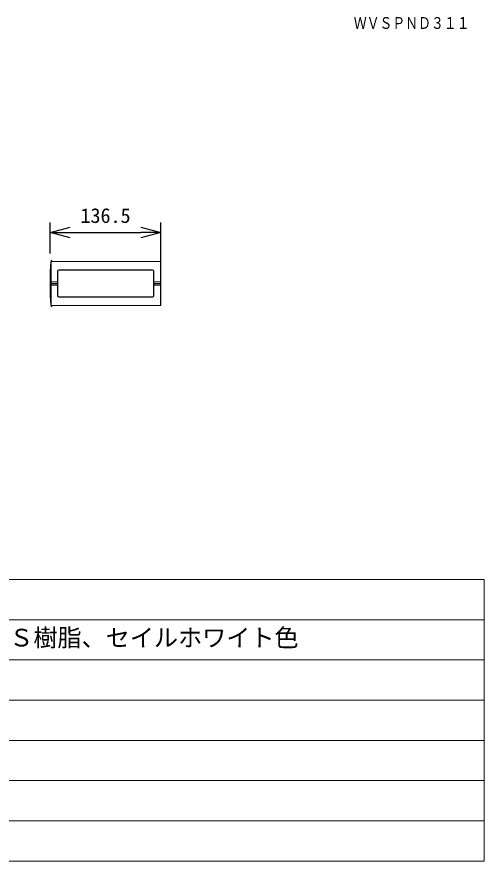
# Model space of a CAD drawing. Units: millimetres, scale not verified. Extents: x -63 to 62, y -56 to 57.
# Drawn here: x 4.4 to 62.5, y -56.5 to 48.4 of the extents above; entities that cross this region are included whole.
import ezdxf
from ezdxf.enums import TextEntityAlignment as Align

# ---------------------------------------------------------------- set-up
doc = ezdxf.new("R2010")
doc.units = ezdxf.units.MM
doc.header["$LTSCALE"] = 0.125
for name, color, linetype in [('0-0_0', 7, 'Continuous'), ('0-1_MOJI1', 7, 'Continuous'), ('0-3_TOUROKU', 7, 'Continuous'), ('0-4_SUNPO', 7, 'Continuous')]:
    doc.layers.add(name, color=color, linetype=linetype)
doc.layers.add('0-2_WAKU', color=1, linetype='Continuous', lineweight=18)
doc.layers.add('0-5_GAIKEI', color=1, linetype='Continuous', lineweight=18)
doc.styles.add('ＭＳ ゴシック', font='')
doc.styles.get('ＭＳ ゴシック').set_extended_font_data('MS Gothic')

# ---------------------------------------------------------------- blocks, each defined once
blk = doc.blocks.new('_Open30')
at = {"layer": '0-0_0'}
blk.add_line((0, 0), (-1, 0), dxfattribs=at)
blk.add_lwpolyline([(-1, 0.26795), (0, 0), (-1, -0.26795)], dxfattribs=at)
blk = doc.blocks.new('D3')
at = {"layer": '0-4_SUNPO'}
for p, q in [((202.0208, 332.543), (202.0208, 336.3971)), ((215.7985, 330.7971), (215.7985, 336.3971)), ((204.5208, 335.1471), (213.2985, 335.1471))]:
    blk.add_line(p, q, dxfattribs=at)
at = {"layer": '0-4_SUNPO', "xscale": 2.5, "yscale": 2.5, "rotation": 180}
blk.add_blockref('_Open30', (202.0208, 335.1471), dxfattribs=at)
at = {"layer": '0-4_SUNPO', "xscale": 2.5, "yscale": 2.5}
blk.add_blockref('_Open30', (215.7985, 335.1471), dxfattribs=at)
at = {"layer": '0-4_SUNPO', "style": 'ＭＳ ゴシック'}
blk.add_text('136.5', height=1.833, dxfattribs=at).set_placement((205.7846, 335.7721), align=Align.BOTTOM_LEFT)

msp = doc.modelspace()

# ---------------------------------------------------------------- linework, layer by layer
at = {"layer": '0-2_WAKU', "color": 4}
for p in [(-62.5007, -21.4939), (62.4993, -56.4939)]:
    msp.add_line(p, (62.4993, -21.4939), dxfattribs=at)
at = {"layer": '0-2_WAKU'}
for p, q in [((-62.5007, -26.4939), (62.4993, -26.4939)), ((-62.5007, -31.4939), (62.4993, -31.4939)), ((-62.5007, -36.4939), (62.4993, -36.4939)), ((62.4993, -41.4939), (-62.5007, -41.4939)), ((62.4993, -46.4939), (-62.5007, -46.4939)), ((62.4993, -51.4939), (-62.5007, -51.4939))]:
    msp.add_line(p, q, dxfattribs=at)
at = {"layer": '0-2_WAKU', "color": 4}
msp.add_lwpolyline([(-62.5007, -21.4939), (-62.5007, -56.4939), (62.4993, -56.4939)], dxfattribs=at)
at = {"layer": '0-5_GAIKEI', "color": 7}
for p, q in [((8.5974, 18.0036), (8.5945, 17.6675)), ((8.6474, 18.0532), (22.2243, 18.0532)), ((22.2742, 18.0036), (22.2961, 15.5014)), ((8.5201, 13.5572), (8.5201, 17.0491)), ((8.5438, 17.3032), (8.5438, 17.0917)), ((8.5738, 17.6332), (8.5945, 17.6675)), ((8.5738, 17.5364), (8.5738, 17.6332)), ((22.2978, 15.3032), (22.2771, 17.6807)), ((22.2976, 15.2732), (22.2742, 12.6027)), ((8.5438, 13.5146), (8.5438, 13.3032)), ((8.5738, 12.9732), (8.5738, 13.0693)), ((8.5738, 12.9732), (8.5942, 12.9392)), ((8.5971, 12.6027), (8.5942, 12.9392)), ((8.6471, 12.5532), (22.2243, 12.5532))]:
    msp.add_line(p, q, dxfattribs=at)
at = {"layer": '0-5_GAIKEI'}
for p, q in [((8.6238, 18.0473), (8.6238, 18.1232)), ((8.6446, 17.7032), (8.6474, 18.0532)), ((8.6538, 18.0532), (8.6538, 18.1532)), ((8.6738, 18.1532), (8.6538, 18.1532)), ((8.6738, 18.0532), (8.6738, 18.1532)), ((22.2243, 18.0532), (22.2271, 17.7032)), ((8.5438, 17.0917), (8.5438, 13.5146)), ((8.5945, 17.6675), (8.5738, 15.3032)), ((8.5738, 13.0693), (8.5738, 17.5364)), ((8.5738, 17.5105), (8.5932, 17.5253)), ((8.6446, 17.7032), (8.6255, 15.5032)), ((9.4425, 16.8545), (9.429, 15.3032)), ((9.472, 16.875), (9.4738, 16.8731)), ((9.472, 16.875), (9.472, 16.6294)), ((9.4738, 16.8731), (9.4738, 13.7332)), ((9.5714, 16.975), (9.5051, 16.975)), ((13.6021, 16.9755), (9.5058, 16.9755)), ((9.5714, 16.975), (9.5732, 16.9732)), ((21.2551, 17.0032), (9.5925, 17.0032)), ((9.6625, 17.0032), (9.6625, 16.9755)), ((9.6975, 16.9755), (9.6975, 17.0032)), ((9.7775, 16.9755), (9.7775, 17.0032)), ((9.8625, 17.0032), (9.8625, 16.9755)), ((9.9738, 16.9755), (9.9738, 17.0032)), ((13.8238, 16.9773), (13.8238, 17.0032)), ((13.8238, 16.9773), (13.8256, 16.9755)), ((13.8256, 16.9755), (13.8256, 17.0032)), ((17.5921, 16.9755), (13.8256, 16.9755)), ((17.5921, 16.9755), (17.5921, 17.0032)), ((17.5938, 16.9773), (17.5921, 16.9755)), ((17.8138, 16.9773), (17.8138, 17.0032)), ((17.8138, 16.9773), (17.8156, 16.9755)), ((17.8156, 16.9755), (17.8156, 17.0032)), ((21.2768, 16.9755), (17.8156, 16.9755)), ((21.3791, 16.9375), (21.3552, 16.9375)), ((21.3764, 16.8757), (21.3738, 16.8731)), ((21.3738, 16.8731), (21.3738, 13.7332)), ((21.4051, 16.8545), (21.4187, 15.3032)), ((22.2461, 15.5032), (22.2271, 17.7032)), ((22.2961, 15.5014), (22.2771, 17.6807)), ((9.4713, 16.3931), (9.4385, 16.3931)), ((9.4391, 16.4597), (9.4714, 16.4597)), ((9.4718, 16.549), (9.4399, 16.549)), ((9.472, 16.6294), (9.4406, 16.6294)), ((9.4713, 16.3931), (9.4714, 16.4597)), ((9.4713, 16.3931), (9.4713, 14.2132)), ((9.4718, 16.549), (9.4714, 16.4597)), ((9.4718, 16.549), (9.472, 16.6294)), ((8.5738, 15.4868), (8.5754, 15.4868)), ((8.5738, 15.3032), (9.429, 15.3032)), ((8.5942, 12.9392), (8.5738, 15.2732)), ((8.5738, 15.2732), (9.4292, 15.2732)), ((8.5738, 15.1195), (8.5752, 15.1195)), ((8.6238, 15.3032), (8.6255, 15.5032)), ((8.6238, 15.2732), (8.6253, 15.1032)), ((8.6253, 15.1032), (8.6443, 12.9032)), ((8.6253, 15.1032), (9.4307, 15.1032)), ((8.6255, 15.5032), (9.4307, 15.5032)), ((8.7038, 15.2732), (8.7038, 15.3032)), ((8.7738, 15.2732), (8.7738, 15.3032)), ((8.8001, 15.3032), (8.8001, 15.2732)), ((8.8038, 15.3032), (8.8043, 15.2732)), ((9.2141, 15.3032), (9.2136, 15.2732)), ((9.2784, 15.3032), (9.2784, 15.2732)), ((9.2805, 15.2731), (9.2805, 15.3032)), ((9.4292, 15.2732), (9.4427, 13.732)), ((21.4184, 15.2732), (21.4049, 13.732)), ((21.4169, 15.5032), (22.2461, 15.5032)), ((21.4169, 15.1032), (22.2461, 15.1032)), ((21.4184, 15.2732), (22.2976, 15.2732)), ((21.4187, 15.3032), (22.2978, 15.3032)), ((21.5672, 15.3032), (21.5672, 15.2731)), ((21.5693, 15.2731), (21.5693, 15.3032)), ((21.5938, 15.2731), (21.5938, 15.3031)), ((21.6088, 15.2731), (21.6088, 15.3031)), ((21.6356, 15.3032), (21.6361, 15.2732)), ((21.9791, 15.3032), (21.9785, 15.2732)), ((21.9928, 15.3031), (21.9928, 15.2731)), ((21.9938, 15.2732), (21.9938, 15.3032)), ((22.0938, 15.2731), (22.0938, 15.3032)), ((22.1438, 15.2731), (22.1438, 15.3032)), ((22.1438, 15.3023), (22.1448, 15.3023)), ((22.1438, 15.2993), (22.1448, 15.2993)), ((22.1438, 15.2924), (22.1448, 15.2924)), ((22.1438, 15.2902), (22.1448, 15.2902)), ((22.1438, 15.2818), (22.1448, 15.2818)), ((22.1448, 15.2731), (22.1448, 15.3031)), ((22.2271, 12.9032), (22.2461, 15.1032)), ((22.2478, 15.3032), (22.2461, 15.5032)), ((22.2476, 15.2732), (22.2461, 15.1032)), ((9.4385, 14.2132), (9.4713, 14.2132)), ((9.4391, 14.1466), (9.4714, 14.1466)), ((9.4718, 14.0573), (9.4399, 14.0573)), ((9.472, 13.9769), (9.4406, 13.9769)), ((9.4713, 14.2132), (9.4714, 14.1466)), ((9.4714, 14.1466), (9.4718, 14.0573)), ((9.4718, 14.0573), (9.472, 13.9769)), ((9.472, 13.9769), (9.472, 13.7313)), ((9.472, 13.7313), (9.4738, 13.7332)), ((21.3879, 13.6688), (21.3552, 13.6688)), ((21.3764, 13.7306), (21.3738, 13.7332)), ((8.5738, 13.0958), (8.5929, 13.0812)), ((8.6443, 12.9032), (8.6471, 12.5532)), ((9.5664, 13.6314), (9.5714, 13.6313)), ((21.275, 13.6032), (9.5727, 13.6032)), ((21.2744, 13.6332), (9.5732, 13.6332)), ((13.6021, 13.6308), (13.6021, 13.6032)), ((13.6038, 13.6032), (13.6038, 13.629)), ((13.8238, 13.629), (13.6038, 13.629)), ((13.8238, 13.629), (13.8256, 13.6308)), ((13.8238, 13.6032), (13.8238, 13.629)), ((13.8256, 13.6032), (13.8256, 13.6308)), ((17.5921, 13.6308), (17.5921, 13.6032)), ((17.5938, 13.6032), (17.5938, 13.629)), ((17.8138, 13.629), (17.5938, 13.629)), ((17.8138, 13.629), (17.8156, 13.6308)), ((17.8138, 13.6032), (17.8138, 13.629)), ((17.8156, 13.6032), (17.8156, 13.6308)), ((21.2768, 13.6308), (17.8156, 13.6308)), ((21.2768, 13.6308), (21.2744, 13.6332)), ((22.2243, 12.5532), (22.2271, 12.9032)), ((8.6238, 12.5589), (8.6238, 12.4832)), ((8.6238, 12.4832), (8.7038, 12.4832)), ((8.6538, 12.5532), (8.6538, 12.4532)), ((8.6738, 12.4532), (8.6538, 12.4532)), ((8.6738, 12.4532), (8.6738, 12.5532)), ((8.7038, 12.5532), (8.7038, 12.4832))]:
    msp.add_line(p, q, dxfattribs=at)
for points in [[(8.7038, 18.0532), (8.7038, 18.1232), (8.6238, 18.1232)], [(21.2768, 16.9755), (21.2744, 16.9732), (9.5732, 16.9732)], [(13.6038, 16.9773), (13.6021, 16.9755), (13.6021, 17.0032)], [(13.8238, 16.9773), (13.6038, 16.9773), (13.6038, 17.0032)], [(17.8138, 16.9773), (17.5938, 16.9773), (17.5938, 17.0032)], [(8.5203, 15.3032), (8.5217, 15.331), (8.5256, 15.3419), (8.5309, 15.3473), (8.5438, 15.3517)], [(8.5438, 15.2546), (8.5328, 15.2579), (8.5232, 15.2695), (8.5211, 15.2796), (8.5203, 15.3032)], [(9.4919, 13.6313), (9.5714, 13.6313), (9.5732, 13.6332)], [(13.6038, 13.629), (13.6021, 13.6308), (9.4926, 13.6308)], [(17.5938, 13.629), (17.5921, 13.6308), (13.8256, 13.6308)]]:
    msp.add_lwpolyline(points, dxfattribs=at)
at = {"layer": '0-5_GAIKEI', "color": 7}
for centre, radius, start, end in [((8.6474, 18.0032), 0.05, 90, 179.49999), ((22.2243, 18.0032), 0.05, 0.5, 90), ((8.5701, 17.0491), 0.05, 121.67132, 180.00001), ((7.5738, 17.5463), 1, 345.93013, 0), ((8.5701, 13.5572), 0.05, 179.99999, 238.32402), ((7.5738, 13.06), 1, 0, 14.06987), ((8.6471, 12.6032), 0.05, 180.50001, 270), ((22.2243, 12.6032), 0.05, 270, 359.5)]:
    msp.add_arc(centre, radius, start, end, dxfattribs=at)
at = {"layer": '0-5_GAIKEI'}
for centre, radius, start, end in [((8.6538, 18.1232), 0.03, 90, 180.00001), ((8.6738, 18.1232), 0.03, 0, 90), ((9.5925, 16.8532), 0.15, 90, 179.49999), ((9.5715, 16.8755), 0.0995, 90.10812, 180.30372), ((9.5735, 16.8735), 0.0997, 90.17251, 180.23147), ((21.2551, 16.8532), 0.15, 0.5, 90), ((21.2741, 16.8735), 0.0997, 359.76853, 89.82749), ((21.2768, 16.8755), 0.1, 38.31783, 90.00287), ((21.276, 16.8758), 0.1004, 359.93731, 37.91023), ((9430.6103, 15.3021), 9409.2344, 179.99042, 180.00957), ((59.9177, 15.1289), 51.3492, 178.64628, 179.18329), ((58.7953, 15.4578), 50.2266, 180.81254, 181.33982), ((21.6538, 15.2032), 0.125, 126.87031, 132.55582), ((9.5727, 13.7332), 0.13, 180.50001, 270), ((9.5716, 13.7308), 0.0996, 179.72215, 258.8341), ((9.5735, 13.7328), 0.0997, 179.76909, 269.82793), ((21.2741, 13.7328), 0.0997, 270.17251, 0.23147), ((21.275, 13.7332), 0.13, 270, 359.5), ((21.2768, 13.7308), 0.1, 269.99713, 321.68217), ((21.276, 13.7305), 0.1004, 322.08977, 0.06269), ((9.5715, 13.7305), 0.0992, 258.86509, 267.06668), ((8.6538, 12.4832), 0.03, 180.00001, 270), ((8.6738, 12.4832), 0.03, 270, 0)]:
    msp.add_arc(centre, radius, start, end, dxfattribs=at)
for centre, major_axis, start_param, end_param in [((8.6253, 15.1053), (-0.05, -0.0004), 0.00000004, 1.57041568), ((8.6255, 15.501), (0.05, -0.0004), 1.57117697, 3.14159265), ((22.2461, 15.501), (-0.05, -0.0004), 3.1415927, 4.71200833), ((22.2461, 15.1053), (-0.05, 0.0004), 1.57117697, 3.14159265)]:
    msp.add_ellipse(centre, major_axis=major_axis, ratio=0.043618, start_param=start_param, end_param=end_param, dxfattribs=at)

# ---------------------------------------------------------------- block references
at = {"layer": '0-4_SUNPO'}
msp.add_blockref('D3', (-193.5007, -313.4939), dxfattribs=at)

# ---------------------------------------------------------------- texts
at = {"layer": '0-1_MOJI1', "style": 'ＭＳ ゴシック'}
msp.add_text('本体：ＰＣ／ＡＢＳ樹脂、セイルホワイト色', height=2.199, dxfattribs=at).set_placement((-20.5689, -30.4783), align=Align.BOTTOM_LEFT)
at = {"layer": '0-3_TOUROKU', "style": 'ＭＳ ゴシック', "width": 0.8}
msp.add_text('ＷＶＳＰＮＤ３１１', height=1.466, dxfattribs=at).set_placement((46.286, 46.5061), align=Align.BOTTOM_LEFT)

doc.saveas('drawing.dxf')
